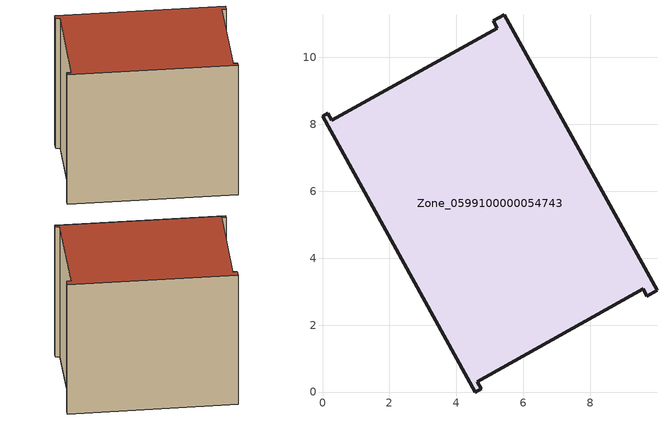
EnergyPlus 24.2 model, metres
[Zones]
Zone_0599100000054743
 floor ground (C_G): 5.43,11.27 10,3.04 9.69,2.87 9.58,3.08 4.63,0.31 4.75,0.1 4.57,0 0,8.24 0.15,8.33 0.27,8.12 5.22,10.88 5.11,11.09 z0
 wall outside (C_F): 4.57,0 4.75,0.1 4.63,0.31 9.58,3.08 9.69,2.87 10,3.04 5.43,11.27 5.11,11.09 5.22,10.88 0.27,8.12 0.15,8.33 0,8.24 4.57,0 z0:8.34
 roof outside (C_R): 5.43,11.27 5.11,11.09 5.22,10.88 0.27,8.12 0.15,8.33 0,8.24 4.57,0 4.75,0.1 4.63,0.31 9.58,3.08 9.69,2.87 10,3.04 z8.34
[BUILDING]
Pand.0599100000054743: North Axis=0; Terrain=City; Loads Convergence Tolerance Value=0.04; Temperature Convergence Tolerance Value=0.4; Solar Distribution=FullExterior; Maximum Number of Warmup Days=25; Minimum Number of Warmup Days=1
[Site:Location]
Rotterdam.The.Hague.AP_ZH_NLD Design_Conditions: Latitude=51.96; Longitude=4.45; Time Zone=1; Elevation=-4.5
[SITE:GROUNDTEMPERATURE:BUILDINGSURFACE]
18, 18, 18, 18, 18, 18, 18, 18, 18, 18, 18, 18
[MATERIAL] Thermal Absorptance=0.9; Solar Absorptance=0.7; Visible Absorptance=0.7
Name | Roughness | Thickness | Conductivity | Density | Specific Heat
G.TI.1965-1974 | MediumSmooth | 0.15 | 0.882353 | 540 | 1210
F.TI.1965-1974 | Rough | 0.3 | 0.697674 | 1920 | 840
R.TI.1965-1974 | MediumRough | 0.2 | 0.232558 | 1500 | 1000
[CONSTRUCTION]
C_G: G.TI.1965-1974
C_F: F.TI.1965-1974
C_R: R.TI.1965-1974
[ZONE]
Zone_0599100000054743: Type=1; Multiplier=1; Ceiling Height=Autocalculate; Volume=Autocalculate; Floor Area=autocalculate; Part of Total Floor Area=Yes
[ZONEINFILTRATION:DESIGNFLOWRATE]
Infil_Zone_0599100000054743: Zone or ZoneList or Space or SpaceList=Zone_0599100000054743; Schedule=AlwaysOn; Design Flow Rate Calculation Method=Flow/Area; Flow Rate per Floor Area=0.003; Constant Term Coefficient=1; Temperature Term Coefficient=0; Velocity Term Coefficient=0; Velocity Squared Term Coefficient=0
[HVACTEMPLATE:ZONE:IDEALLOADSAIRSYSTEM]
Zone_0599100000054743: Maximum Heating Supply Air Temperature=50; Minimum Cooling Supply Air Temperature=13; Maximum Heating Supply Air Humidity Ratio=0.0156; Minimum Cooling Supply Air Humidity Ratio=0.0077; Heating Limit=NoLimit; Cooling Limit=NoLimit; Dehumidification Control Type=ConstantSensibleHeatRatio; Cooling Sensible Heat Ratio=0.7; Dehumidification Setpoint=60; Humidification Control Type=None; Humidification Setpoint=30; Outdoor Air Method=None; Outdoor Air Flow Rate per Person=0.00944; Outdoor Air Flow Rate per Zone Floor Area=0; Outdoor Air Flow Rate per Zone=0; Demand Controlled Ventilation Type=None; Outdoor Air Economizer Type=NoEconomizer; Heat Recovery Type=None; Sensible Heat Recovery Effectiveness=0.7; Latent Heat Recovery Effectiveness=0.65
[ZONECONTROL:THERMOSTAT]
ThermostatControl_Zone_0599100000054743: Zone or ZoneList=Zone_0599100000054743; Control Type Schedule=DualSetpointControlType; Control 1=Thermostat_Zone_0599100000054743; Temperature Difference Between Cutout And Setpoint=0
[THERMOSTATSETPOINT:DUALSETPOINT]
Thermostat_Zone_0599100000054743: Heating Setpoint Temperature Schedule=HeatingSetpoint_Zone_0599100000054743; Cooling Setpoint Temperature Schedule=CoolingSetpoint_Zone_0599100000054743
[SCHEDULE:COMPACT]
HeatingSetpoint_Zone_0599100000054743: Through: 12/31, For: AllDays, Until: 24:00, 21
CoolingSetpoint_Zone_0599100000054743: Through: 12/31, For: AllDays, Until: 24:00, 24
DualSetpointControlType: Through: 12/31, For: AllDays, Until: 24:00, 4
AlwaysOn: Through: 12/31, For: AllDays, Until: 24:00, 1
